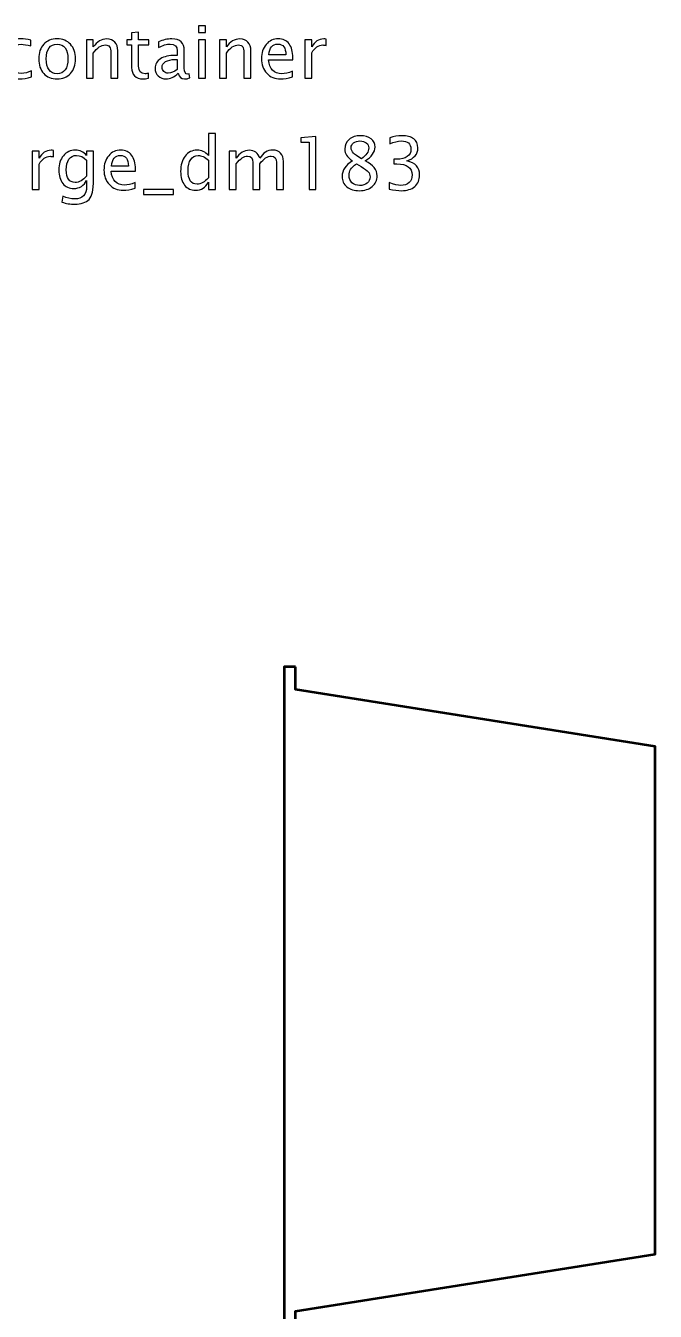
# Model space of a CAD drawing. Header units: centimetres. Extents: x -17.7 to 15.2, y -15.2 to 18.6.
# Drawn here: x 4.22 to 15.25, y -3.95 to 18.59 of the extents above; entities that cross this region are included whole.
import ezdxf

# ---------------------------------------------------------------- set-up
doc = ezdxf.new("R2010")
doc.units = ezdxf.units.CM
doc.header["$MEASUREMENT"] = 0
doc.layers.add('Layer 1', color=7, linetype='Continuous')

msp = doc.modelspace()

# ---------------------------------------------------------------- linework, layer by layer
at = {"layer": 'Layer 1'}
for points, knots in [([(7.24864, 18.46673), (7.24864, 18.46673), (7.24864, 18.58865), (7.24864, 18.58865), (7.24864, 18.58865), (7.24864, 18.58865), (7.37056, 18.58865), (7.37056, 18.58865), (7.37056, 18.58865), (7.37056, 18.58865), (7.37056, 18.46673), (7.37056, 18.46673), (7.37056, 18.46673), (7.37056, 18.46673), (7.24864, 18.46673), (7.24864, 18.46673)], [0, 0, 0, 0, 0.2, 0.2, 0.2, 0.2, 0.4, 0.4, 0.4, 0.4, 0.6, 0.6, 0.6, 0.6, 1, 1, 1, 1]), ([(4.32087, 17.69076), (4.24192, 17.66705), (4.17376, 17.6552), (4.1164, 17.6552), (4.1164, 17.6552), (4.02538, 17.6552), (3.95003, 17.68886), (3.89013, 17.75595), (3.89013, 17.75595), (3.83023, 17.82326), (3.80017, 17.90814), (3.80017, 18.01038), (3.80017, 18.01038), (3.80017, 18.1196), (3.8298, 18.2049), (3.88907, 18.26586), (3.88907, 18.26586), (3.94834, 18.32703), (4.0311, 18.35751), (4.13736, 18.35751), (4.13736, 18.35751), (4.18964, 18.35751), (4.24848, 18.35031), (4.31325, 18.33592), (4.31325, 18.33592), (4.31325, 18.33592), (4.31325, 18.23305), (4.31325, 18.23305), (4.31325, 18.23305), (4.24446, 18.25337), (4.18837, 18.26353), (4.14519, 18.26353), (4.14519, 18.26353), (4.08253, 18.26353), (4.03237, 18.24004), (3.9949, 18.19326), (3.9949, 18.19326), (3.95744, 18.14648), (3.9386, 18.08404), (3.9386, 18.00614), (3.9386, 18.00614), (3.9386, 17.93058), (3.95807, 17.86962), (3.99681, 17.82284), (3.99681, 17.82284), (4.03554, 17.77627), (4.08613, 17.75299), (4.149, 17.75299), (4.149, 17.75299), (4.20467, 17.75299), (4.26182, 17.76738), (4.32087, 17.79617), (4.32087, 17.79617), (4.32087, 17.79617), (4.32087, 17.69076), (4.32087, 17.69076)], [0, 0, 0, 0, 0.06666667, 0.06666667, 0.06666667, 0.06666667, 0.13333333, 0.13333333, 0.13333333, 0.13333333, 0.2, 0.2, 0.2, 0.2, 0.26666667, 0.26666667, 0.26666667, 0.26666667, 0.33333333, 0.33333333, 0.33333333, 0.33333333, 0.4, 0.4, 0.4, 0.4, 0.46666667, 0.46666667, 0.46666667, 0.46666667, 0.53333333, 0.53333333, 0.53333333, 0.53333333, 0.6, 0.6, 0.6, 0.6, 0.66666667, 0.66666667, 0.66666667, 0.66666667, 0.73333333, 0.73333333, 0.73333333, 0.73333333, 0.8, 0.8, 0.8, 0.8, 0.86666667, 0.86666667, 0.86666667, 0.86666667, 1, 1, 1, 1]), ([(4.77193, 17.6552), (4.67308, 17.6552), (4.59477, 17.68674), (4.53719, 17.74982), (4.53719, 17.74982), (4.47941, 17.81289), (4.45062, 17.89862), (4.45062, 18.00678), (4.45062, 18.00678), (4.45062, 18.11473), (4.47941, 18.20024), (4.53719, 18.26311), (4.53719, 18.26311), (4.59477, 18.32597), (4.67308, 18.35751), (4.77193, 18.35751), (4.77193, 18.35751), (4.87078, 18.35751), (4.9491, 18.32597), (5.00667, 18.26311), (5.00667, 18.26311), (5.06445, 18.20024), (5.09324, 18.11473), (5.09324, 18.00678), (5.09324, 18.00678), (5.09324, 17.89862), (5.06445, 17.81289), (5.00667, 17.74982), (5.00667, 17.74982), (4.9491, 17.68674), (4.87078, 17.6552), (4.77193, 17.6552)], [0, 0, 0, 0, 0.11111111, 0.11111111, 0.11111111, 0.11111111, 0.22222222, 0.22222222, 0.22222222, 0.22222222, 0.33333333, 0.33333333, 0.33333333, 0.33333333, 0.44444444, 0.44444444, 0.44444444, 0.44444444, 0.55555556, 0.55555556, 0.55555556, 0.55555556, 0.66666667, 0.66666667, 0.66666667, 0.66666667, 0.77777778, 0.77777778, 0.77777778, 0.77777778, 1, 1, 1, 1]), ([(4.77172, 17.74664), (4.83204, 17.74664), (4.87903, 17.76929), (4.91248, 17.8148), (4.91248, 17.8148), (4.94571, 17.86009), (4.96243, 17.92423), (4.96243, 18.00678), (4.96243, 18.00678), (4.96243, 18.08912), (4.94571, 18.15304), (4.91248, 18.19834), (4.91248, 18.19834), (4.87903, 18.24342), (4.83204, 18.26607), (4.77172, 18.26607), (4.77172, 18.26607), (4.71118, 18.26607), (4.66419, 18.24342), (4.63117, 18.19834), (4.63117, 18.19834), (4.59794, 18.15304), (4.58143, 18.08912), (4.58143, 18.00678), (4.58143, 18.00678), (4.58143, 17.92423), (4.59794, 17.86009), (4.63117, 17.8148), (4.63117, 17.8148), (4.66419, 17.76929), (4.71118, 17.74664), (4.77172, 17.74664)], [0, 0, 0, 0, 0.11111111, 0.11111111, 0.11111111, 0.11111111, 0.22222222, 0.22222222, 0.22222222, 0.22222222, 0.33333333, 0.33333333, 0.33333333, 0.33333333, 0.44444444, 0.44444444, 0.44444444, 0.44444444, 0.55555556, 0.55555556, 0.55555556, 0.55555556, 0.66666667, 0.66666667, 0.66666667, 0.66666667, 0.77777778, 0.77777778, 0.77777778, 0.77777778, 1, 1, 1, 1]), ([(5.28416, 17.67044), (5.28416, 17.67044), (5.28416, 18.34354), (5.28416, 18.34354), (5.28416, 18.34354), (5.28416, 18.34354), (5.40608, 18.34354), (5.40608, 18.34354), (5.40608, 18.34354), (5.40608, 18.34354), (5.40608, 18.21633), (5.40608, 18.21633), (5.40608, 18.21633), (5.47064, 18.31052), (5.5498, 18.35751), (5.64336, 18.35751), (5.64336, 18.35751), (5.7022, 18.35751), (5.74898, 18.3391), (5.78348, 18.30205), (5.78348, 18.30205), (5.81798, 18.26522), (5.83534, 18.21548), (5.83534, 18.15325), (5.83534, 18.15325), (5.83534, 18.15325), (5.83534, 17.67044), (5.83534, 17.67044), (5.83534, 17.67044), (5.83534, 17.67044), (5.71342, 17.67044), (5.71342, 17.67044), (5.71342, 17.67044), (5.71342, 17.67044), (5.71342, 18.11346), (5.71342, 18.11346), (5.71342, 18.11346), (5.71342, 18.16341), (5.70601, 18.19897), (5.69141, 18.22014), (5.69141, 18.22014), (5.67659, 18.24152), (5.65225, 18.2521), (5.61817, 18.2521), (5.61817, 18.2521), (5.54324, 18.2521), (5.47254, 18.20321), (5.40608, 18.10542), (5.40608, 18.10542), (5.40608, 18.10542), (5.40608, 17.67044), (5.40608, 17.67044), (5.40608, 17.67044), (5.40608, 17.67044), (5.28416, 17.67044), (5.28416, 17.67044)], [0, 0, 0, 0, 0.06666667, 0.06666667, 0.06666667, 0.06666667, 0.13333333, 0.13333333, 0.13333333, 0.13333333, 0.2, 0.2, 0.2, 0.2, 0.26666667, 0.26666667, 0.26666667, 0.26666667, 0.33333333, 0.33333333, 0.33333333, 0.33333333, 0.4, 0.4, 0.4, 0.4, 0.46666667, 0.46666667, 0.46666667, 0.46666667, 0.53333333, 0.53333333, 0.53333333, 0.53333333, 0.6, 0.6, 0.6, 0.6, 0.66666667, 0.66666667, 0.66666667, 0.66666667, 0.73333333, 0.73333333, 0.73333333, 0.73333333, 0.8, 0.8, 0.8, 0.8, 0.86666667, 0.86666667, 0.86666667, 0.86666667, 1, 1, 1, 1]), ([(6.3734, 17.67065), (6.33572, 17.66028), (6.30292, 17.6552), (6.27519, 17.6552), (6.27519, 17.6552), (6.21296, 17.6552), (6.16449, 17.67298), (6.12977, 17.70854), (6.12977, 17.70854), (6.09485, 17.7441), (6.07749, 17.79342), (6.07749, 17.85671), (6.07749, 17.85671), (6.07749, 17.85671), (6.07749, 18.2521), (6.07749, 18.2521), (6.07749, 18.2521), (6.07749, 18.2521), (5.99325, 18.2521), (5.99325, 18.2521), (5.99325, 18.2521), (5.99325, 18.2521), (5.99325, 18.34354), (5.99325, 18.34354), (5.99325, 18.34354), (5.99325, 18.34354), (6.07749, 18.34354), (6.07749, 18.34354), (6.07749, 18.34354), (6.07749, 18.34354), (6.07749, 18.46525), (6.07749, 18.46525), (6.07749, 18.46525), (6.07749, 18.46525), (6.19941, 18.47689), (6.19941, 18.47689), (6.19941, 18.47689), (6.19941, 18.47689), (6.19941, 18.34354), (6.19941, 18.34354), (6.19941, 18.34354), (6.19941, 18.34354), (6.37594, 18.34354), (6.37594, 18.34354), (6.37594, 18.34354), (6.37594, 18.34354), (6.37594, 18.2521), (6.37594, 18.2521), (6.37594, 18.2521), (6.37594, 18.2521), (6.19941, 18.2521), (6.19941, 18.2521), (6.19941, 18.2521), (6.19941, 18.2521), (6.19941, 17.87872), (6.19941, 17.87872), (6.19941, 17.87872), (6.19941, 17.79067), (6.23772, 17.74664), (6.31413, 17.74664), (6.31413, 17.74664), (6.33043, 17.74664), (6.35012, 17.74939), (6.3734, 17.75468), (6.3734, 17.75468), (6.3734, 17.75468), (6.3734, 17.67065), (6.3734, 17.67065)], [0, 0, 0, 0, 0.05555556, 0.05555556, 0.05555556, 0.05555556, 0.11111111, 0.11111111, 0.11111111, 0.11111111, 0.16666667, 0.16666667, 0.16666667, 0.16666667, 0.22222222, 0.22222222, 0.22222222, 0.22222222, 0.27777778, 0.27777778, 0.27777778, 0.27777778, 0.33333333, 0.33333333, 0.33333333, 0.33333333, 0.38888889, 0.38888889, 0.38888889, 0.38888889, 0.44444444, 0.44444444, 0.44444444, 0.44444444, 0.5, 0.5, 0.5, 0.5, 0.55555556, 0.55555556, 0.55555556, 0.55555556, 0.61111111, 0.61111111, 0.61111111, 0.61111111, 0.66666667, 0.66666667, 0.66666667, 0.66666667, 0.72222222, 0.72222222, 0.72222222, 0.72222222, 0.77777778, 0.77777778, 0.77777778, 0.77777778, 0.83333333, 0.83333333, 0.83333333, 0.83333333, 0.88888889, 0.88888889, 0.88888889, 0.88888889, 1, 1, 1, 1]), ([(6.89431, 17.75617), (6.82108, 17.68886), (6.75059, 17.6552), (6.68286, 17.6552), (6.68286, 17.6552), (6.62719, 17.6552), (6.58083, 17.67256), (6.54422, 17.70748), (6.54422, 17.70748), (6.50739, 17.74241), (6.48897, 17.78643), (6.48897, 17.83956), (6.48897, 17.83956), (6.48897, 17.91301), (6.51987, 17.96953), (6.58168, 18.0089), (6.58168, 18.0089), (6.64349, 18.04827), (6.73218, 18.06795), (6.84775, 18.06795), (6.84775, 18.06795), (6.84775, 18.06795), (6.87632, 18.06795), (6.87632, 18.06795), (6.87632, 18.06795), (6.87632, 18.06795), (6.87632, 18.14902), (6.87632, 18.14902), (6.87632, 18.14902), (6.87632, 18.22712), (6.83568, 18.26607), (6.75419, 18.26607), (6.75419, 18.26607), (6.69111, 18.26607), (6.62211, 18.24617), (6.54739, 18.20638), (6.54739, 18.20638), (6.54739, 18.20638), (6.54739, 18.30671), (6.54739, 18.30671), (6.54739, 18.30671), (6.62952, 18.34058), (6.70699, 18.35751), (6.77959, 18.35751), (6.77959, 18.35751), (6.85431, 18.35751), (6.90955, 18.34058), (6.9449, 18.3065), (6.9449, 18.3065), (6.98046, 18.27242), (6.99824, 18.21993), (6.99824, 18.14902), (6.99824, 18.14902), (6.99824, 18.14902), (6.99824, 17.84485), (6.99824, 17.84485), (6.99824, 17.84485), (6.99824, 17.77522), (7.01962, 17.74029), (7.06259, 17.74029), (7.06259, 17.74029), (7.06788, 17.74029), (7.07571, 17.74114), (7.08608, 17.74283), (7.08608, 17.74283), (7.08608, 17.74283), (7.09476, 17.6751), (7.09476, 17.6751), (7.09476, 17.6751), (7.06703, 17.66176), (7.03655, 17.6552), (7.00311, 17.6552), (7.00311, 17.6552), (6.94617, 17.6552), (6.90998, 17.68886), (6.89431, 17.75617)], [0, 0, 0, 0, 0.05, 0.05, 0.05, 0.05, 0.1, 0.1, 0.1, 0.1, 0.15, 0.15, 0.15, 0.15, 0.2, 0.2, 0.2, 0.2, 0.25, 0.25, 0.25, 0.25, 0.3, 0.3, 0.3, 0.3, 0.35, 0.35, 0.35, 0.35, 0.4, 0.4, 0.4, 0.4, 0.45, 0.45, 0.45, 0.45, 0.5, 0.5, 0.5, 0.5, 0.55, 0.55, 0.55, 0.55, 0.6, 0.6, 0.6, 0.6, 0.65, 0.65, 0.65, 0.65, 0.7, 0.7, 0.7, 0.7, 0.75, 0.75, 0.75, 0.75, 0.8, 0.8, 0.8, 0.8, 0.85, 0.85, 0.85, 0.85, 0.9, 0.9, 0.9, 0.9, 1, 1, 1, 1]), ([(7.24864, 17.67044), (7.24864, 17.67044), (7.24864, 18.34354), (7.24864, 18.34354), (7.24864, 18.34354), (7.24864, 18.34354), (7.37056, 18.34354), (7.37056, 18.34354), (7.37056, 18.34354), (7.37056, 18.34354), (7.37056, 17.67044), (7.37056, 17.67044), (7.37056, 17.67044), (7.37056, 17.67044), (7.24864, 17.67044), (7.24864, 17.67044)], [0, 0, 0, 0, 0.2, 0.2, 0.2, 0.2, 0.4, 0.4, 0.4, 0.4, 0.6, 0.6, 0.6, 0.6, 1, 1, 1, 1]), ([(7.61567, 17.67044), (7.61567, 17.67044), (7.61567, 18.34354), (7.61567, 18.34354), (7.61567, 18.34354), (7.61567, 18.34354), (7.73759, 18.34354), (7.73759, 18.34354), (7.73759, 18.34354), (7.73759, 18.34354), (7.73759, 18.21633), (7.73759, 18.21633), (7.73759, 18.21633), (7.80215, 18.31052), (7.88131, 18.35751), (7.97487, 18.35751), (7.97487, 18.35751), (8.03371, 18.35751), (8.08049, 18.3391), (8.11499, 18.30205), (8.11499, 18.30205), (8.14949, 18.26522), (8.16685, 18.21548), (8.16685, 18.15325), (8.16685, 18.15325), (8.16685, 18.15325), (8.16685, 17.67044), (8.16685, 17.67044), (8.16685, 17.67044), (8.16685, 17.67044), (8.04493, 17.67044), (8.04493, 17.67044), (8.04493, 17.67044), (8.04493, 17.67044), (8.04493, 18.11346), (8.04493, 18.11346), (8.04493, 18.11346), (8.04493, 18.16341), (8.03752, 18.19897), (8.02292, 18.22014), (8.02292, 18.22014), (8.0081, 18.24152), (7.98376, 18.2521), (7.94968, 18.2521), (7.94968, 18.2521), (7.87475, 18.2521), (7.80405, 18.20321), (7.73759, 18.10542), (7.73759, 18.10542), (7.73759, 18.10542), (7.73759, 17.67044), (7.73759, 17.67044), (7.73759, 17.67044), (7.73759, 17.67044), (7.61567, 17.67044), (7.61567, 17.67044)], [0, 0, 0, 0, 0.06666667, 0.06666667, 0.06666667, 0.06666667, 0.13333333, 0.13333333, 0.13333333, 0.13333333, 0.2, 0.2, 0.2, 0.2, 0.26666667, 0.26666667, 0.26666667, 0.26666667, 0.33333333, 0.33333333, 0.33333333, 0.33333333, 0.4, 0.4, 0.4, 0.4, 0.46666667, 0.46666667, 0.46666667, 0.46666667, 0.53333333, 0.53333333, 0.53333333, 0.53333333, 0.6, 0.6, 0.6, 0.6, 0.66666667, 0.66666667, 0.66666667, 0.66666667, 0.73333333, 0.73333333, 0.73333333, 0.73333333, 0.8, 0.8, 0.8, 0.8, 0.86666667, 0.86666667, 0.86666667, 0.86666667, 1, 1, 1, 1]), ([(8.89795, 17.69203), (8.81604, 17.66748), (8.74597, 17.6552), (8.68755, 17.6552), (8.68755, 17.6552), (8.58786, 17.6552), (8.50679, 17.68822), (8.44435, 17.75405), (8.44435, 17.75405), (8.38191, 17.81988), (8.35058, 17.90518), (8.35058, 18.01017), (8.35058, 18.01017), (8.35058, 18.11198), (8.3781, 18.19559), (8.43334, 18.26099), (8.43334, 18.26099), (8.48859, 18.32618), (8.55928, 18.35878), (8.64543, 18.35878), (8.64543, 18.35878), (8.72692, 18.35878), (8.79, 18.32978), (8.83445, 18.27179), (8.83445, 18.27179), (8.8789, 18.21379), (8.90113, 18.13166), (8.90113, 18.02519), (8.90113, 18.02519), (8.90113, 18.02519), (8.90049, 17.98794), (8.90049, 17.98794), (8.90049, 17.98794), (8.90049, 17.98794), (8.47504, 17.98794), (8.47504, 17.98794), (8.47504, 17.98794), (8.49282, 17.82707), (8.57135, 17.74664), (8.71041, 17.74664), (8.71041, 17.74664), (8.76143, 17.74664), (8.82387, 17.76103), (8.89795, 17.78982), (8.89795, 17.78982), (8.89795, 17.78982), (8.89795, 17.69203), (8.89795, 17.69203)], [0, 0, 0, 0, 0.07692308, 0.07692308, 0.07692308, 0.07692308, 0.15384615, 0.15384615, 0.15384615, 0.15384615, 0.23076923, 0.23076923, 0.23076923, 0.23076923, 0.30769231, 0.30769231, 0.30769231, 0.30769231, 0.38461538, 0.38461538, 0.38461538, 0.38461538, 0.46153846, 0.46153846, 0.46153846, 0.46153846, 0.53846154, 0.53846154, 0.53846154, 0.53846154, 0.61538462, 0.61538462, 0.61538462, 0.61538462, 0.69230769, 0.69230769, 0.69230769, 0.69230769, 0.76923077, 0.76923077, 0.76923077, 0.76923077, 0.84615385, 0.84615385, 0.84615385, 0.84615385, 1, 1, 1, 1]), ([(8.48139, 18.07938), (8.48139, 18.07938), (8.77857, 18.07938), (8.77857, 18.07938), (8.77857, 18.07938), (8.77857, 18.20469), (8.73179, 18.26734), (8.63845, 18.26734), (8.63845, 18.26734), (8.54447, 18.26734), (8.49219, 18.20469), (8.48139, 18.07938)], [0, 0, 0, 0, 0.25, 0.25, 0.25, 0.25, 0.5, 0.5, 0.5, 0.5, 1, 1, 1, 1]), ([(9.11152, 17.67044), (9.11152, 17.67044), (9.11152, 18.34354), (9.11152, 18.34354), (9.11152, 18.34354), (9.11152, 18.34354), (9.23344, 18.34354), (9.23344, 18.34354), (9.23344, 18.34354), (9.23344, 18.34354), (9.23344, 18.21633), (9.23344, 18.21633), (9.23344, 18.21633), (9.28191, 18.31052), (9.35219, 18.35751), (9.44447, 18.35751), (9.44447, 18.35751), (9.45696, 18.35751), (9.47008, 18.35645), (9.48363, 18.35434), (9.48363, 18.35434), (9.48363, 18.35434), (9.48363, 18.24025), (9.48363, 18.24025), (9.48363, 18.24025), (9.46246, 18.24723), (9.44384, 18.25083), (9.42775, 18.25083), (9.42775, 18.25083), (9.35028, 18.25083), (9.28551, 18.20511), (9.23344, 18.11346), (9.23344, 18.11346), (9.23344, 18.11346), (9.23344, 17.67044), (9.23344, 17.67044), (9.23344, 17.67044), (9.23344, 17.67044), (9.11152, 17.67044), (9.11152, 17.67044)], [0, 0, 0, 0, 0.09090909, 0.09090909, 0.09090909, 0.09090909, 0.18181818, 0.18181818, 0.18181818, 0.18181818, 0.27272727, 0.27272727, 0.27272727, 0.27272727, 0.36363636, 0.36363636, 0.36363636, 0.36363636, 0.45454545, 0.45454545, 0.45454545, 0.45454545, 0.54545455, 0.54545455, 0.54545455, 0.54545455, 0.63636364, 0.63636364, 0.63636364, 0.63636364, 0.72727273, 0.72727273, 0.72727273, 0.72727273, 0.81818182, 0.81818182, 0.81818182, 0.81818182, 1, 1, 1, 1]), ([(6.87632, 17.82263), (6.87632, 17.82263), (6.87632, 17.99556), (6.87632, 17.99556), (6.87632, 17.99556), (6.87632, 17.99556), (6.83716, 17.99683), (6.83716, 17.99683), (6.83716, 17.99683), (6.76943, 17.99683), (6.71482, 17.98434), (6.67312, 17.95937), (6.67312, 17.95937), (6.63163, 17.93418), (6.61089, 17.90095), (6.61089, 17.85946), (6.61089, 17.85946), (6.61089, 17.83046), (6.62126, 17.80591), (6.64179, 17.7858), (6.64179, 17.7858), (6.66254, 17.76569), (6.68773, 17.75553), (6.71757, 17.75553), (6.71757, 17.75553), (6.76837, 17.75553), (6.82129, 17.77797), (6.87632, 17.82263)], [0, 0, 0, 0, 0.125, 0.125, 0.125, 0.125, 0.25, 0.25, 0.25, 0.25, 0.375, 0.375, 0.375, 0.375, 0.5, 0.5, 0.5, 0.5, 0.625, 0.625, 0.625, 0.625, 0.75, 0.75, 0.75, 0.75, 1, 1, 1, 1]), ([(7.42209, 15.71887), (7.42209, 15.71887), (7.42209, 15.84524), (7.42209, 15.84524), (7.42209, 15.84524), (7.37235, 15.75083), (7.29742, 15.70363), (7.1973, 15.70363), (7.1973, 15.70363), (7.11602, 15.70363), (7.0521, 15.73305), (7.00553, 15.79211), (7.00553, 15.79211), (6.95896, 15.85116), (6.93568, 15.93181), (6.93568, 16.03404), (6.93568, 16.03404), (6.93568, 16.1458), (6.96214, 16.23576), (7.01484, 16.30392), (7.01484, 16.30392), (7.06776, 16.37186), (7.13719, 16.40594), (7.22334, 16.40594), (7.22334, 16.40594), (7.30313, 16.40594), (7.3696, 16.37546), (7.42209, 16.31429), (7.42209, 16.31429), (7.42209, 16.31429), (7.42209, 16.69804), (7.42209, 16.69804), (7.42209, 16.69804), (7.42209, 16.69804), (7.54401, 16.69804), (7.54401, 16.69804), (7.54401, 16.69804), (7.54401, 16.69804), (7.54401, 15.71887), (7.54401, 15.71887), (7.54401, 15.71887), (7.54401, 15.71887), (7.42209, 15.71887), (7.42209, 15.71887)], [0, 0, 0, 0, 0.08333333, 0.08333333, 0.08333333, 0.08333333, 0.16666667, 0.16666667, 0.16666667, 0.16666667, 0.25, 0.25, 0.25, 0.25, 0.33333333, 0.33333333, 0.33333333, 0.33333333, 0.41666667, 0.41666667, 0.41666667, 0.41666667, 0.5, 0.5, 0.5, 0.5, 0.58333333, 0.58333333, 0.58333333, 0.58333333, 0.66666667, 0.66666667, 0.66666667, 0.66666667, 0.75, 0.75, 0.75, 0.75, 0.83333333, 0.83333333, 0.83333333, 0.83333333, 1, 1, 1, 1]), ([(9.18485, 15.71887), (9.18485, 15.71887), (9.18485, 16.54564), (9.18485, 16.54564), (9.18485, 16.54564), (9.18485, 16.54564), (9.0388, 16.54564), (9.0388, 16.54564), (9.0388, 16.54564), (9.0388, 16.54564), (9.0388, 16.62184), (9.0388, 16.62184), (9.0388, 16.62184), (9.0388, 16.62184), (9.30677, 16.6447), (9.30677, 16.6447), (9.30677, 16.6447), (9.30677, 16.6447), (9.30677, 15.71887), (9.30677, 15.71887), (9.30677, 15.71887), (9.30677, 15.71887), (9.18485, 15.71887), (9.18485, 15.71887)], [0, 0, 0, 0, 0.14285714, 0.14285714, 0.14285714, 0.14285714, 0.28571429, 0.28571429, 0.28571429, 0.28571429, 0.42857143, 0.42857143, 0.42857143, 0.42857143, 0.57142857, 0.57142857, 0.57142857, 0.57142857, 0.71428571, 0.71428571, 0.71428571, 0.71428571, 1, 1, 1, 1]), ([(9.94727, 16.21862), (9.89689, 16.25375), (9.86176, 16.28635), (9.84207, 16.31662), (9.84207, 16.31662), (9.82239, 16.34667), (9.81265, 16.38308), (9.81265, 16.42563), (9.81265, 16.42563), (9.81265, 16.49505), (9.83805, 16.55157), (9.88864, 16.59496), (9.88864, 16.59496), (9.93944, 16.63835), (10.00569, 16.65994), (10.08739, 16.65994), (10.08739, 16.65994), (10.16275, 16.65994), (10.22392, 16.64153), (10.2707, 16.6047), (10.2707, 16.6047), (10.31748, 16.56808), (10.34097, 16.52024), (10.34097, 16.46161), (10.34097, 16.46161), (10.34097, 16.37271), (10.28403, 16.29164), (10.17037, 16.21862), (10.17037, 16.21862), (10.30859, 16.15088), (10.3778, 16.06346), (10.3778, 15.95636), (10.3778, 15.95636), (10.3778, 15.87995), (10.3488, 15.81751), (10.29102, 15.76882), (10.29102, 15.76882), (10.23323, 15.72035), (10.15894, 15.69601), (10.06792, 15.69601), (10.06792, 15.69601), (9.97712, 15.69601), (9.90388, 15.71887), (9.848, 15.76459), (9.848, 15.76459), (9.79233, 15.8101), (9.76439, 15.87021), (9.76439, 15.94451), (9.76439, 15.94451), (9.76439, 16.05457), (9.82535, 16.1458), (9.94727, 16.21862)], [0, 0, 0, 0, 0.07142857, 0.07142857, 0.07142857, 0.07142857, 0.14285714, 0.14285714, 0.14285714, 0.14285714, 0.21428571, 0.21428571, 0.21428571, 0.21428571, 0.28571429, 0.28571429, 0.28571429, 0.28571429, 0.35714286, 0.35714286, 0.35714286, 0.35714286, 0.42857143, 0.42857143, 0.42857143, 0.42857143, 0.5, 0.5, 0.5, 0.5, 0.57142857, 0.57142857, 0.57142857, 0.57142857, 0.64285714, 0.64285714, 0.64285714, 0.64285714, 0.71428571, 0.71428571, 0.71428571, 0.71428571, 0.78571429, 0.78571429, 0.78571429, 0.78571429, 0.85714286, 0.85714286, 0.85714286, 0.85714286, 1, 1, 1, 1]), ([(10.10221, 16.25693), (10.18772, 16.31344), (10.23048, 16.3761), (10.23048, 16.44531), (10.23048, 16.44531), (10.23048, 16.48235), (10.21609, 16.51199), (10.18751, 16.53463), (10.18751, 16.53463), (10.15873, 16.55728), (10.12126, 16.5685), (10.07491, 16.5685), (10.07491, 16.5685), (10.03003, 16.5685), (9.99341, 16.55749), (9.96526, 16.53527), (9.96526, 16.53527), (9.93711, 16.51304), (9.92314, 16.48447), (9.92314, 16.44912), (9.92314, 16.44912), (9.92314, 16.41483), (9.93584, 16.38393), (9.96124, 16.35641), (9.96124, 16.35641), (9.98664, 16.32911), (10.03363, 16.29587), (10.10221, 16.25693)], [0, 0, 0, 0, 0.125, 0.125, 0.125, 0.125, 0.25, 0.25, 0.25, 0.25, 0.375, 0.375, 0.375, 0.375, 0.5, 0.5, 0.5, 0.5, 0.625, 0.625, 0.625, 0.625, 0.75, 0.75, 0.75, 0.75, 1, 1, 1, 1]), ([(10.58777, 15.72522), (10.58777, 15.72522), (10.58777, 15.83952), (10.58777, 15.83952), (10.58777, 15.83952), (10.67498, 15.80481), (10.74335, 15.78745), (10.79351, 15.78745), (10.79351, 15.78745), (10.85257, 15.78745), (10.90019, 15.80438), (10.93681, 15.83846), (10.93681, 15.83846), (10.97343, 15.87254), (10.99163, 15.91699), (10.99163, 15.9716), (10.99163, 15.9716), (10.99163, 16.10114), (10.90146, 16.16591), (10.72112, 16.16591), (10.72112, 16.16591), (10.72112, 16.16591), (10.67286, 16.16591), (10.67286, 16.16591), (10.67286, 16.16591), (10.67286, 16.16591), (10.67286, 16.24783), (10.67286, 16.24783), (10.67286, 16.24783), (10.67286, 16.24783), (10.71562, 16.24846), (10.71562, 16.24846), (10.71562, 16.24846), (10.88516, 16.24846), (10.97004, 16.30815), (10.97004, 16.42774), (10.97004, 16.42774), (10.97004, 16.52151), (10.91374, 16.5685), (10.80134, 16.5685), (10.80134, 16.5685), (10.74102, 16.5685), (10.67413, 16.55114), (10.60047, 16.51643), (10.60047, 16.51643), (10.60047, 16.51643), (10.60047, 16.62311), (10.60047, 16.62311), (10.60047, 16.62311), (10.67265, 16.64766), (10.74229, 16.65994), (10.80917, 16.65994), (10.80917, 16.65994), (10.90019, 16.65994), (10.97025, 16.64174), (11.01894, 16.60533), (11.01894, 16.60533), (11.06762, 16.56914), (11.09196, 16.51643), (11.09196, 16.44743), (11.09196, 16.44743), (11.09196, 16.33969), (11.02825, 16.26285), (10.90061, 16.21713), (10.90061, 16.21713), (11.04857, 16.18263), (11.12244, 16.10156), (11.12244, 15.97351), (11.12244, 15.97351), (11.12244, 15.88715), (11.09387, 15.8192), (11.03693, 15.76988), (11.03693, 15.76988), (10.97999, 15.72056), (10.90167, 15.69601), (10.80219, 15.69601), (10.80219, 15.69601), (10.74546, 15.69601), (10.67413, 15.70575), (10.58777, 15.72522)], [0, 0, 0, 0, 0.04761905, 0.04761905, 0.04761905, 0.04761905, 0.0952381, 0.0952381, 0.0952381, 0.0952381, 0.14285714, 0.14285714, 0.14285714, 0.14285714, 0.19047619, 0.19047619, 0.19047619, 0.19047619, 0.23809524, 0.23809524, 0.23809524, 0.23809524, 0.28571429, 0.28571429, 0.28571429, 0.28571429, 0.33333333, 0.33333333, 0.33333333, 0.33333333, 0.38095238, 0.38095238, 0.38095238, 0.38095238, 0.42857143, 0.42857143, 0.42857143, 0.42857143, 0.47619048, 0.47619048, 0.47619048, 0.47619048, 0.52380952, 0.52380952, 0.52380952, 0.52380952, 0.57142857, 0.57142857, 0.57142857, 0.57142857, 0.61904762, 0.61904762, 0.61904762, 0.61904762, 0.66666667, 0.66666667, 0.66666667, 0.66666667, 0.71428571, 0.71428571, 0.71428571, 0.71428571, 0.76190476, 0.76190476, 0.76190476, 0.76190476, 0.80952381, 0.80952381, 0.80952381, 0.80952381, 0.85714286, 0.85714286, 0.85714286, 0.85714286, 0.9047619, 0.9047619, 0.9047619, 0.9047619, 1, 1, 1, 1]), ([(4.33493, 15.71887), (4.33493, 15.71887), (4.33493, 16.39197), (4.33493, 16.39197), (4.33493, 16.39197), (4.33493, 16.39197), (4.45685, 16.39197), (4.45685, 16.39197), (4.45685, 16.39197), (4.45685, 16.39197), (4.45685, 16.26476), (4.45685, 16.26476), (4.45685, 16.26476), (4.50532, 16.35895), (4.5756, 16.40594), (4.66788, 16.40594), (4.66788, 16.40594), (4.68037, 16.40594), (4.69349, 16.40488), (4.70704, 16.40277), (4.70704, 16.40277), (4.70704, 16.40277), (4.70704, 16.28868), (4.70704, 16.28868), (4.70704, 16.28868), (4.68587, 16.29566), (4.66725, 16.29926), (4.65116, 16.29926), (4.65116, 16.29926), (4.57369, 16.29926), (4.50892, 16.25354), (4.45685, 16.16189), (4.45685, 16.16189), (4.45685, 16.16189), (4.45685, 15.71887), (4.45685, 15.71887), (4.45685, 15.71887), (4.45685, 15.71887), (4.33493, 15.71887), (4.33493, 15.71887)], [0, 0, 0, 0, 0.09090909, 0.09090909, 0.09090909, 0.09090909, 0.18181818, 0.18181818, 0.18181818, 0.18181818, 0.27272727, 0.27272727, 0.27272727, 0.27272727, 0.36363636, 0.36363636, 0.36363636, 0.36363636, 0.45454545, 0.45454545, 0.45454545, 0.45454545, 0.54545455, 0.54545455, 0.54545455, 0.54545455, 0.63636364, 0.63636364, 0.63636364, 0.63636364, 0.72727273, 0.72727273, 0.72727273, 0.72727273, 0.81818182, 0.81818182, 0.81818182, 0.81818182, 1, 1, 1, 1]), ([(4.85711, 15.49535), (4.85711, 15.49535), (4.8715, 15.60076), (4.8715, 15.60076), (4.8715, 15.60076), (4.9422, 15.56774), (5.01226, 15.55123), (5.08148, 15.55123), (5.08148, 15.55123), (5.21885, 15.55123), (5.28764, 15.62404), (5.28764, 15.76946), (5.28764, 15.76946), (5.28764, 15.76946), (5.28764, 15.87529), (5.28764, 15.87529), (5.28764, 15.87529), (5.26647, 15.83063), (5.23642, 15.79613), (5.19726, 15.77136), (5.19726, 15.77136), (5.1581, 15.7466), (5.1145, 15.73411), (5.06645, 15.73411), (5.06645, 15.73411), (4.98496, 15.73411), (4.9204, 15.76332), (4.87277, 15.82174), (4.87277, 15.82174), (4.82515, 15.88016), (4.80123, 15.95932), (4.80123, 16.05923), (4.80123, 16.05923), (4.80123, 16.16147), (4.82832, 16.24486), (4.88251, 16.30942), (4.88251, 16.30942), (4.93691, 16.37377), (5.00697, 16.40594), (5.09312, 16.40594), (5.09312, 16.40594), (5.16847, 16.40594), (5.23345, 16.37546), (5.28764, 16.31429), (5.28764, 16.31429), (5.28764, 16.31429), (5.28764, 16.39197), (5.28764, 16.39197), (5.28764, 16.39197), (5.28764, 16.39197), (5.40956, 16.39197), (5.40956, 16.39197), (5.40956, 16.39197), (5.40956, 16.39197), (5.40956, 15.9026), (5.40956, 15.9026), (5.40956, 15.9026), (5.40956, 15.7974), (5.40406, 15.71951), (5.39305, 15.66892), (5.39305, 15.66892), (5.38226, 15.61833), (5.36151, 15.57684), (5.33146, 15.54467), (5.33146, 15.54467), (5.27812, 15.48815), (5.19472, 15.45979), (5.08148, 15.45979), (5.08148, 15.45979), (5.0038, 15.45979), (4.92908, 15.47164), (4.85711, 15.49535)], [0, 0, 0, 0, 0.05263158, 0.05263158, 0.05263158, 0.05263158, 0.10526316, 0.10526316, 0.10526316, 0.10526316, 0.15789474, 0.15789474, 0.15789474, 0.15789474, 0.21052632, 0.21052632, 0.21052632, 0.21052632, 0.26315789, 0.26315789, 0.26315789, 0.26315789, 0.31578947, 0.31578947, 0.31578947, 0.31578947, 0.36842105, 0.36842105, 0.36842105, 0.36842105, 0.42105263, 0.42105263, 0.42105263, 0.42105263, 0.47368421, 0.47368421, 0.47368421, 0.47368421, 0.52631579, 0.52631579, 0.52631579, 0.52631579, 0.57894737, 0.57894737, 0.57894737, 0.57894737, 0.63157895, 0.63157895, 0.63157895, 0.63157895, 0.68421053, 0.68421053, 0.68421053, 0.68421053, 0.73684211, 0.73684211, 0.73684211, 0.73684211, 0.78947368, 0.78947368, 0.78947368, 0.78947368, 0.84210526, 0.84210526, 0.84210526, 0.84210526, 0.89473684, 0.89473684, 0.89473684, 0.89473684, 1, 1, 1, 1]), ([(5.28764, 15.9517), (5.28764, 15.9517), (5.28764, 16.23089), (5.28764, 16.23089), (5.28764, 16.23089), (5.23388, 16.28656), (5.17525, 16.3145), (5.11196, 16.3145), (5.11196, 16.3145), (5.05565, 16.3145), (5.01163, 16.29206), (4.97988, 16.24698), (4.97988, 16.24698), (4.94792, 16.20211), (4.93204, 16.13966), (4.93204, 16.06008), (4.93204, 16.06008), (4.93204, 15.91382), (4.9839, 15.84079), (5.08783, 15.84079), (5.08783, 15.84079), (5.15852, 15.84079), (5.2252, 15.87783), (5.28764, 15.9517)], [0, 0, 0, 0, 0.14285714, 0.14285714, 0.14285714, 0.14285714, 0.28571429, 0.28571429, 0.28571429, 0.28571429, 0.42857143, 0.42857143, 0.42857143, 0.42857143, 0.57142857, 0.57142857, 0.57142857, 0.57142857, 0.71428571, 0.71428571, 0.71428571, 0.71428571, 1, 1, 1, 1]), ([(6.14045, 15.74046), (6.05854, 15.71591), (5.98847, 15.70363), (5.93005, 15.70363), (5.93005, 15.70363), (5.83036, 15.70363), (5.74929, 15.73665), (5.68685, 15.80248), (5.68685, 15.80248), (5.62441, 15.86831), (5.59308, 15.95361), (5.59308, 16.0586), (5.59308, 16.0586), (5.59308, 16.16041), (5.6206, 16.24402), (5.67584, 16.30942), (5.67584, 16.30942), (5.73109, 16.37461), (5.80178, 16.40721), (5.88793, 16.40721), (5.88793, 16.40721), (5.96942, 16.40721), (6.0325, 16.37821), (6.07695, 16.32022), (6.07695, 16.32022), (6.1214, 16.26222), (6.14363, 16.18009), (6.14363, 16.07362), (6.14363, 16.07362), (6.14363, 16.07362), (6.14299, 16.03637), (6.14299, 16.03637), (6.14299, 16.03637), (6.14299, 16.03637), (5.71754, 16.03637), (5.71754, 16.03637), (5.71754, 16.03637), (5.73532, 15.8755), (5.81385, 15.79507), (5.95291, 15.79507), (5.95291, 15.79507), (6.00393, 15.79507), (6.06637, 15.80946), (6.14045, 15.83825), (6.14045, 15.83825), (6.14045, 15.83825), (6.14045, 15.74046), (6.14045, 15.74046)], [0, 0, 0, 0, 0.07692308, 0.07692308, 0.07692308, 0.07692308, 0.15384615, 0.15384615, 0.15384615, 0.15384615, 0.23076923, 0.23076923, 0.23076923, 0.23076923, 0.30769231, 0.30769231, 0.30769231, 0.30769231, 0.38461538, 0.38461538, 0.38461538, 0.38461538, 0.46153846, 0.46153846, 0.46153846, 0.46153846, 0.53846154, 0.53846154, 0.53846154, 0.53846154, 0.61538462, 0.61538462, 0.61538462, 0.61538462, 0.69230769, 0.69230769, 0.69230769, 0.69230769, 0.76923077, 0.76923077, 0.76923077, 0.76923077, 0.84615385, 0.84615385, 0.84615385, 0.84615385, 1, 1, 1, 1]), ([(5.72389, 16.12781), (5.72389, 16.12781), (6.02107, 16.12781), (6.02107, 16.12781), (6.02107, 16.12781), (6.02107, 16.25312), (5.97429, 16.31577), (5.88095, 16.31577), (5.88095, 16.31577), (5.78697, 16.31577), (5.73469, 16.25312), (5.72389, 16.12781)], [0, 0, 0, 0, 0.25, 0.25, 0.25, 0.25, 0.5, 0.5, 0.5, 0.5, 1, 1, 1, 1]), ([(7.42209, 16.23089), (7.3588, 16.28656), (7.2989, 16.3145), (7.24217, 16.3145), (7.24217, 16.3145), (7.18629, 16.3145), (7.14311, 16.29122), (7.11242, 16.24444), (7.11242, 16.24444), (7.08173, 16.19787), (7.06649, 16.13183), (7.06649, 16.04632), (7.06649, 16.04632), (7.06649, 15.88905), (7.11856, 15.81031), (7.22291, 15.81031), (7.22291, 15.81031), (7.29065, 15.81031), (7.35711, 15.84735), (7.42209, 15.92122), (7.42209, 15.92122), (7.42209, 15.92122), (7.42209, 16.23089), (7.42209, 16.23089)], [0, 0, 0, 0, 0.14285714, 0.14285714, 0.14285714, 0.14285714, 0.28571429, 0.28571429, 0.28571429, 0.28571429, 0.42857143, 0.42857143, 0.42857143, 0.42857143, 0.57142857, 0.57142857, 0.57142857, 0.57142857, 0.71428571, 0.71428571, 0.71428571, 0.71428571, 1, 1, 1, 1]), ([(7.78827, 15.71887), (7.78827, 15.71887), (7.78827, 16.39197), (7.78827, 16.39197), (7.78827, 16.39197), (7.78827, 16.39197), (7.91019, 16.39197), (7.91019, 16.39197), (7.91019, 16.39197), (7.91019, 16.39197), (7.91019, 16.26476), (7.91019, 16.26476), (7.91019, 16.26476), (7.96967, 16.35895), (8.04587, 16.40594), (8.13921, 16.40594), (8.13921, 16.40594), (8.22917, 16.40594), (8.29034, 16.35895), (8.32294, 16.26476), (8.32294, 16.26476), (8.38073, 16.3598), (8.45608, 16.40721), (8.54858, 16.40721), (8.54858, 16.40721), (8.60763, 16.40721), (8.65356, 16.38985), (8.68637, 16.35493), (8.68637, 16.35493), (8.71918, 16.32), (8.73569, 16.27111), (8.73569, 16.20824), (8.73569, 16.20824), (8.73569, 16.20824), (8.73569, 15.71887), (8.73569, 15.71887), (8.73569, 15.71887), (8.73569, 15.71887), (8.61377, 15.71887), (8.61377, 15.71887), (8.61377, 15.71887), (8.61377, 15.71887), (8.61377, 16.18814), (8.61377, 16.18814), (8.61377, 16.18814), (8.61377, 16.26476), (8.58329, 16.30307), (8.52233, 16.30307), (8.52233, 16.30307), (8.45904, 16.30307), (8.39258, 16.25841), (8.32294, 16.16887), (8.32294, 16.16887), (8.32294, 16.16887), (8.32294, 15.71887), (8.32294, 15.71887), (8.32294, 15.71887), (8.32294, 15.71887), (8.20102, 15.71887), (8.20102, 15.71887), (8.20102, 15.71887), (8.20102, 15.71887), (8.20102, 16.18856), (8.20102, 16.18856), (8.20102, 16.18856), (8.20102, 16.26582), (8.17012, 16.30434), (8.1081, 16.30434), (8.1081, 16.30434), (8.0465, 16.30434), (7.98046, 16.25947), (7.91019, 16.16951), (7.91019, 16.16951), (7.91019, 16.16951), (7.91019, 15.71887), (7.91019, 15.71887), (7.91019, 15.71887), (7.91019, 15.71887), (7.78827, 15.71887), (7.78827, 15.71887)], [0, 0, 0, 0, 0.04761905, 0.04761905, 0.04761905, 0.04761905, 0.0952381, 0.0952381, 0.0952381, 0.0952381, 0.14285714, 0.14285714, 0.14285714, 0.14285714, 0.19047619, 0.19047619, 0.19047619, 0.19047619, 0.23809524, 0.23809524, 0.23809524, 0.23809524, 0.28571429, 0.28571429, 0.28571429, 0.28571429, 0.33333333, 0.33333333, 0.33333333, 0.33333333, 0.38095238, 0.38095238, 0.38095238, 0.38095238, 0.42857143, 0.42857143, 0.42857143, 0.42857143, 0.47619048, 0.47619048, 0.47619048, 0.47619048, 0.52380952, 0.52380952, 0.52380952, 0.52380952, 0.57142857, 0.57142857, 0.57142857, 0.57142857, 0.61904762, 0.61904762, 0.61904762, 0.61904762, 0.66666667, 0.66666667, 0.66666667, 0.66666667, 0.71428571, 0.71428571, 0.71428571, 0.71428571, 0.76190476, 0.76190476, 0.76190476, 0.76190476, 0.80952381, 0.80952381, 0.80952381, 0.80952381, 0.85714286, 0.85714286, 0.85714286, 0.85714286, 0.9047619, 0.9047619, 0.9047619, 0.9047619, 1, 1, 1, 1]), ([(10.01373, 16.16909), (9.9642, 16.13099), (9.93055, 16.09775), (9.91277, 16.06939), (9.91277, 16.06939), (9.8952, 16.04103), (9.88631, 16.00589), (9.88631, 15.96356), (9.88631, 15.96356), (9.88631, 15.91106), (9.90324, 15.86852), (9.93732, 15.83613), (9.93732, 15.83613), (9.9714, 15.80375), (10.01606, 15.78745), (10.07173, 15.78745), (10.07173, 15.78745), (10.12528, 15.78745), (10.16889, 15.80121), (10.20254, 15.82894), (10.20254, 15.82894), (10.23641, 15.85667), (10.25334, 15.89265), (10.25334, 15.93689), (10.25334, 15.93689), (10.25334, 15.97245), (10.24297, 16.00272), (10.22201, 16.02727), (10.22201, 16.02727), (10.20106, 16.05182), (10.16063, 16.08188), (10.10073, 16.11744), (10.10073, 16.11744), (10.10073, 16.11744), (10.01373, 16.16909), (10.01373, 16.16909)], [0, 0, 0, 0, 0.1, 0.1, 0.1, 0.1, 0.2, 0.2, 0.2, 0.2, 0.3, 0.3, 0.3, 0.3, 0.4, 0.4, 0.4, 0.4, 0.5, 0.5, 0.5, 0.5, 0.6, 0.6, 0.6, 0.6, 0.7, 0.7, 0.7, 0.7, 0.8, 0.8, 0.8, 0.8, 1, 1, 1, 1]), ([(6.28544, 15.62743), (6.28544, 15.62743), (6.28544, 15.71887), (6.28544, 15.71887), (6.28544, 15.71887), (6.28544, 15.71887), (6.81376, 15.71887), (6.81376, 15.71887), (6.81376, 15.71887), (6.81376, 15.71887), (6.81376, 15.62743), (6.81376, 15.62743), (6.81376, 15.62743), (6.81376, 15.62743), (6.28544, 15.62743), (6.28544, 15.62743)], [0, 0, 0, 0, 0.2, 0.2, 0.2, 0.2, 0.4, 0.4, 0.4, 0.4, 0.6, 0.6, 0.6, 0.6, 1, 1, 1, 1])]:
    msp.add_open_spline(points, degree=3, knots=knots, dxfattribs=at)
at = {"layer": 'Layer 1', "lineweight": 53}
msp.add_open_spline([(8.95, 7.35), (8.95, 7.35), (8.95, 6.95), (8.95, 6.95), (8.95, 6.95), (8.95, 6.95), (15.25, 5.95), (15.25, 5.95), (15.25, 5.95), (15.25, 5.95), (15.25, -2.95), (15.25, -2.95), (15.25, -2.95), (15.25, -2.95), (8.95, -3.95), (8.95, -3.95), (8.95, -3.95), (8.95, -3.95), (8.95, -4.35), (8.95, -4.35), (8.95, -4.35), (8.95, -4.35), (8.75, -4.35), (8.75, -4.35), (8.75, -4.35), (8.75, -4.35), (8.75, 7.35), (8.75, 7.35), (8.75, 7.35), (8.75, 7.35), (8.95, 7.35), (8.95, 7.35)], degree=3, knots=[0, 0, 0, 0, 0.11111111, 0.11111111, 0.11111111, 0.11111111, 0.22222222, 0.22222222, 0.22222222, 0.22222222, 0.33333333, 0.33333333, 0.33333333, 0.33333333, 0.44444444, 0.44444444, 0.44444444, 0.44444444, 0.55555556, 0.55555556, 0.55555556, 0.55555556, 0.66666667, 0.66666667, 0.66666667, 0.66666667, 0.77777778, 0.77777778, 0.77777778, 0.77777778, 1, 1, 1, 1], dxfattribs=at)

doc.saveas('drawing.dxf')
